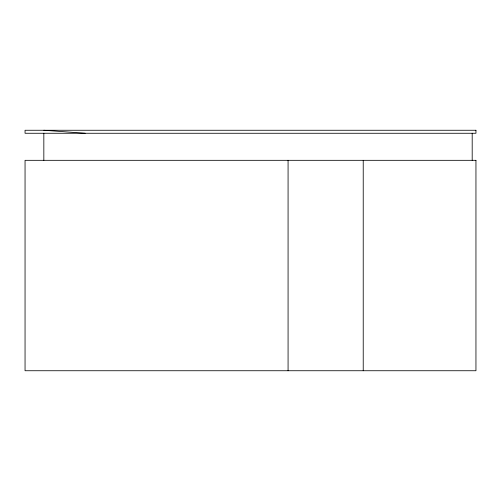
<?xml version="1.0" encoding="UTF-8"?>
<svg xmlns="http://www.w3.org/2000/svg" width="501" height="501" viewBox="0 0 501 501"><rect width="100%" height="100%" fill="white"/><g stroke="black" fill="none" stroke-linecap="round" stroke-linejoin="round"><path stroke-width="0.75" d="M43.837 130.26L85.17 133.266M472.192 133.266L472.192 160.32M363.225 160.32L363.225 370.74M288.075 160.32L288.075 370.74M43.837 133.266L43.837 160.32M475.95 130.26L25.05 130.26L25.05 133.266L475.95 133.266L475.95 130.26M475.95 160.32L25.05 160.32L25.05 370.74L475.95 370.74L475.95 160.32"/></g></svg>
